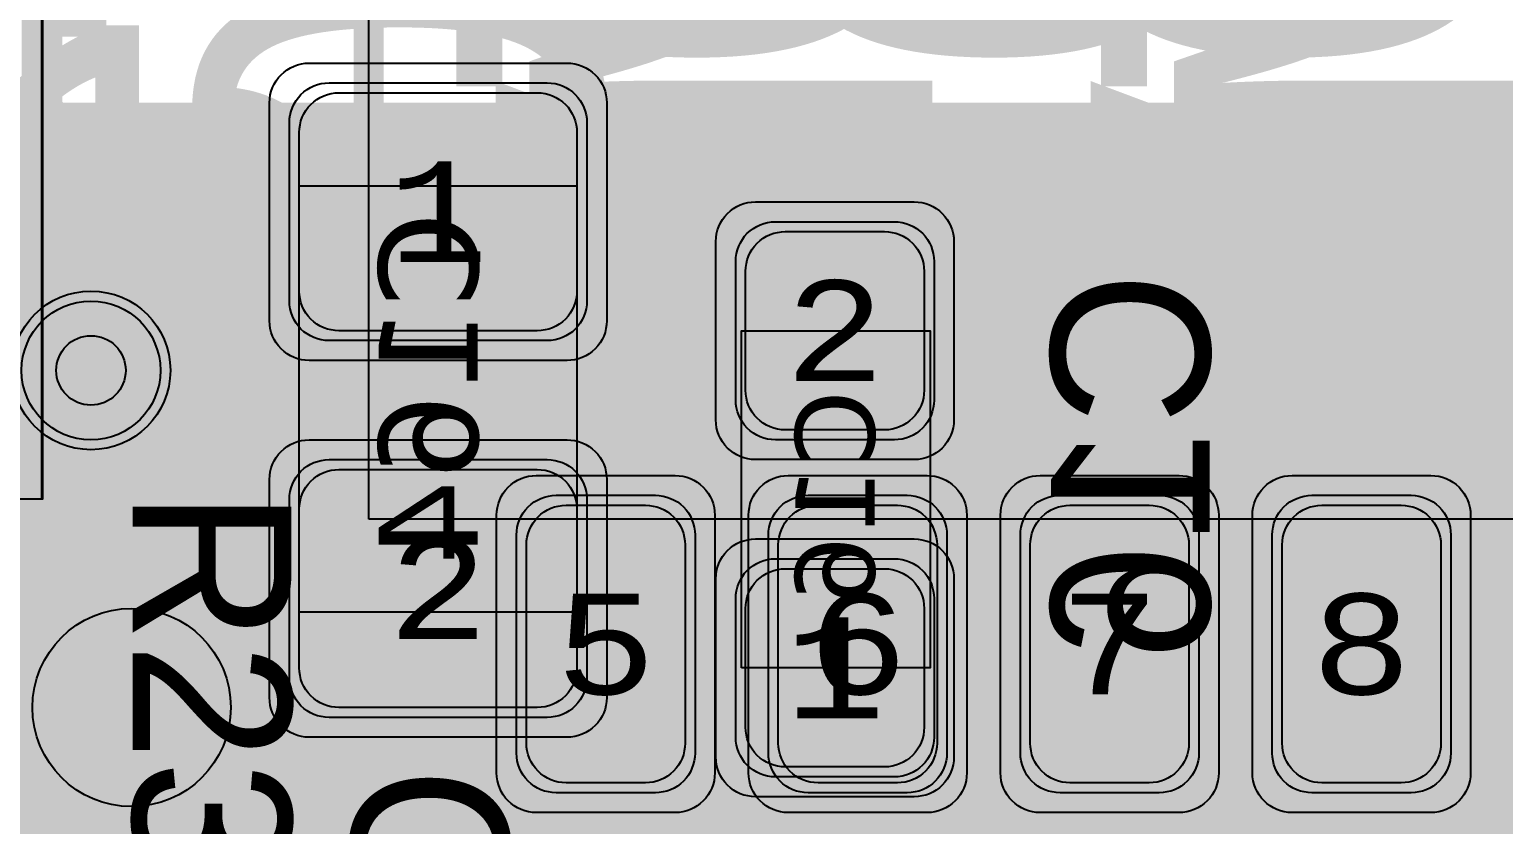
# Model space of a CAD drawing. Extents: x -28 to 199, y -61 to 255.
# Drawn here: x 119.19 to 126.62, y 222.61 to 226.62 of the extents above; entities that cross this region are included whole.
import ezdxf
from ezdxf.enums import TextEntityAlignment as Align

# ---------------------------------------------------------------- set-up
doc = ezdxf.new("R2010")
doc.units = 0
doc.header["$MEASUREMENT"] = 0
for name, color, linetype in [('ASSEMBLY_OUTLINES_BTM', 191, 'CONTINUOUS'), ('ASSEMBLY_OUTLINES_TOP', 102, 'CONTINUOUS'), ('ASSEMBLY_PART_NUMBERS_BTM', 191, 'CONTINUOUS'), ('ASSEMBLY_PART_NUMBERS_TOP', 102, 'CONTINUOUS'), ('ASSEMBLY_REF_DES_BTM', 191, 'CONTINUOUS'), ('DRILL_DRAWING', 21, 'CONTINUOUS'), ('GENERATED_SILKSCREEN_BTM', 255, 'CONTINUOUS'), ('GENERATED_SILKSCREEN_TOP', 140, 'CONTINUOUS'), ('PART_PADS_SMD_BTM', 10, 'CONTINUOUS'), ('PART_PADS_SMD_TOP', 150, 'CONTINUOUS'), ('PIN_NUMBERS_BTM', 8, 'CONTINUOUS'), ('PIN_NUMBERS_TOP', 8, 'CONTINUOUS'), ('PLACEMENT_OUTLINES_BTM', 222, 'CONTINUOUS'), ('PLACEMENT_OUTLINES_TOP', 130, 'CONTINUOUS'), ('PLANE_SHAPES_LAYER_2', 230, 'CONTINUOUS'), ('PLANE_SHAPES_LAYER_3', 81, 'CONTINUOUS'), ('SILKSCREEN_OUTLINES_BTM', 211, 'CONTINUOUS'), ('SILKSCREEN_OUTLINES_TOP', 150, 'CONTINUOUS'), ('SILKSCREEN_REF_DES_BTM', 211, 'CONTINUOUS'), ('SILKSCREEN_REF_DES_TOP', 150, 'CONTINUOUS'), ('SOLDERMASK_PADS_BTM', 12, 'CONTINUOUS'), ('SOLDERMASK_PADS_TOP', 180, 'CONTINUOUS'), ('SOLDERPASTE_PADS_BTM', 12, 'CONTINUOUS'), ('SOLDERPASTE_PADS_TOP', 180, 'CONTINUOUS'), ('TRACES_LAYER_3', 81, 'CONTINUOUS'), ('TRACES_LAYER_BOTTOM', 10, 'CONTINUOUS'), ('TRACES_LAYER_TOP', 150, 'CONTINUOUS'), ('VIA_HOLES_LAYER_2', 30, 'CONTINUOUS'), ('VIA_HOLES_LAYER_3', 30, 'CONTINUOUS'), ('VIA_HOLES_LAYER_BOTTOM', 30, 'CONTINUOUS'), ('VIA_HOLES_LAYER_TOP', 30, 'CONTINUOUS'), ('VIA_PADS_LAYER_2', 230, 'CONTINUOUS'), ('VIA_PADS_LAYER_3', 81, 'CONTINUOUS'), ('VIA_PADS_LAYER_BOTTOM', 10, 'CONTINUOUS'), ('VIA_PADS_LAYER_TOP', 150, 'CONTINUOUS')]:
    doc.layers.add(name, color=color, linetype=linetype)
doc.styles.add('COURIER_NEW', font='COUR.TTF')
doc.styles.add('VERDANA', font='verdana.TTF')
doc.styles.add('VERIBEST_GERBER_0', font='txt')

msp = doc.modelspace()

# ---------------------------------------------------------------- hatches: boundary and pattern name
at = {"layer": 'GENERATED_SILKSCREEN_BTM'}
h = msp.add_hatch(color=256, dxfattribs=at)
edge = h.paths.add_edge_path()
edge.add_arc((119.705, 223.2), 0.5, 0, 360)
at = {"layer": 'PLANE_SHAPES_LAYER_2'}
h = msp.add_hatch(color=256, dxfattribs=at)
h.paths.add_polyline_path([(169.5, 129.25), (149.5, 129.25), (142.25, 122), (142.25, 90.5), (147.5, 90.5), (147.5, 80), (154, 80), (154, 69.25), (131.75, 69.25), (131.75, 73.25), (121.25, 73.25), (121.25, 81), (110.5, 81), (110.5, 125.75), (106.5, 125.75), (106.5, 128.75), (93.5, 128.75), (93.5, 120.25), (91.75, 120.25), (91.75, 121.5), (80, 121.5), (80, 118.25), (73.25, 118.25), (73.25, 124.5), (67.5, 124.5), (67.5, 128), (57.75, 128), (57.75, 120.25), (55.25, 120.25), (55.25, 121.5), (47.5, 121.5), (47.5, 119), (35, 119), (35, 134.75), (32.75, 134.75), (32.75, 159.75), (29.25, 159.75), (29.25, 175.25), (22.5, 175.25), (22.5, 195.25), (17.25, 195.25), (17.25, 198), (22.5, 198), (22.5, 216.5), (40.25, 216.5), (40.25, 235.5), (54.5, 235.5), (54.5, 254), (87.25, 254), (87.25, 236.25), (86.25, 236.25), (86.25, 228.75), (81, 228.75), (81, 218.75), (95.25, 218.75), (95.25, 194.5), (87, 194.5), (87, 172), (131.1, 172), (131.1, 208.75), (115.5, 208.75), (115.5, 213.75), (106.75, 213.75), (106.75, 218.75), (110.25, 222.25), (110.25, 226.25), (142.5, 226.25), (142.5, 221.5), (160.5, 221.5), (160.5, 240.75), (169.5, 240.75)])
h.paths.add_polyline_path([(35.5, 149.5), (41.75, 149.5), (41.75, 152), (39.25, 152), (39.25, 154), (37.75, 154), (37.75, 152), (35.5, 152)], flags=16)
h.paths.add_polyline_path([(37.5, 125.75), (37.5, 128.75), (42.75, 128.75), (42.75, 125.75)], flags=16)
h.paths.add_polyline_path([(52, 127.75), (52, 130.75), (54.25, 130.75), (54.25, 127.75)], flags=16)
h.paths.add_polyline_path([(50.75, 219.5), (50.75, 226.5), (71.75, 226.5), (71.75, 219.5)], flags=16)
h.paths.add_polyline_path([(66.5, 150.75), (66.5, 177.5), (72.25, 177.5), (72.25, 150.75)], flags=16)
h.paths.add_polyline_path([(47.25, 185.25), (73, 185.25), (73, 188.25), (70.25, 188.25), (70.25, 191), (47.25, 191)], flags=16)
h.paths.add_polyline_path([(84.5, 208), (84.5, 212.75), (85, 212.75), (85, 208)], flags=16)
h.paths.add_polyline_path([(61.5, 137.25), (87.75, 137.25), (87.75, 140.5), (84.75, 140.5), (84.75, 143), (61.5, 143)], flags=16)
h.paths.add_polyline_path([(88.75, 127), (88.75, 130), (91, 130), (91, 127)], flags=16)
h.paths.add_polyline_path([(85.5, 130.25), (85.5, 132.5), (91, 132.5), (91, 130.25)], flags=16)
h.paths.add_polyline_path([(108.75, 142.25), (135.75, 142.25), (135.75, 145.75), (132.25, 145.75), (132.25, 149), (108.75, 149)], flags=16)
h.paths.add_polyline_path([(114.25, 126.75), (140.75, 126.75), (140.75, 129.75), (137.25, 129.75), (137.25, 133), (114.25, 133)], flags=16)
h.paths.add_polyline_path([(155.25, 180.25), (166.25, 180.25), (166.25, 186.25), (152.25, 186.25), (152.25, 183), (155.25, 183)], flags=16)
at = {"layer": 'PLANE_SHAPES_LAYER_3'}
h = msp.add_hatch(color=256, dxfattribs=at)
h.paths.add_polyline_path([(169.5, 129.25), (149.5, 129.25), (142.25, 122), (142.25, 90.5), (147.5, 90.5), (147.5, 80), (154, 80), (154, 69.25), (131.75, 69.25), (131.75, 73.25), (121.25, 73.25), (121.25, 81), (110.5, 81), (110.5, 125.75), (106.5, 125.75), (106.5, 128.75), (93.5, 128.75), (93.5, 120.25), (91.75, 120.25), (91.75, 121.5), (80, 121.5), (80, 118.25), (73.25, 118.25), (73.25, 124.5), (67.5, 124.5), (67.5, 127.75), (58.25, 127.75), (58.25, 130.25), (88.75, 130.25), (88.75, 127), (91, 127), (91, 132.5), (55, 132.5), (55, 131.25), (52, 131.25), (52, 127.75), (55, 127.75), (55, 127.25), (57.75, 127.25), (57.75, 120.25), (55.25, 120.25), (55.25, 121.5), (47.5, 121.5), (47.5, 119), (35, 119), (35, 134.75), (32.75, 134.75), (32.75, 159.75), (29.25, 159.75), (29.25, 175.25), (22.5, 175.25), (22.5, 195.25), (17.25, 195.25), (17.25, 198), (22.5, 198), (22.5, 216.5), (40.25, 216.5), (40.25, 235.5), (54.5, 235.5), (54.5, 254), (87.25, 254), (87.25, 236.25), (86.25, 236.25), (86.25, 228.75), (81, 228.75), (81, 218.75), (95.25, 218.75), (95.25, 194.5), (87, 194.5), (87, 172), (131.1, 172), (131.1, 208.75), (115.5, 208.75), (115.5, 213.75), (106.75, 213.75), (106.75, 218.75), (110.25, 222.25), (110.25, 226.25), (142.5, 226.25), (142.5, 221.5), (160.5, 221.5), (160.5, 240.75), (169.5, 240.75)])
h.paths.add_polyline_path([(35.5, 149.5), (41.75, 149.5), (41.75, 152), (39.25, 152), (39.25, 154), (37.75, 154), (37.75, 152), (35.5, 152)], flags=16)
h.paths.add_polyline_path([(37.5, 125.75), (37.5, 128.75), (42.75, 128.75), (42.75, 125.75)], flags=16)
h.paths.add_polyline_path([(50.75, 219.5), (50.75, 226.5), (71.75, 226.5), (71.75, 219.5)], flags=16)
h.paths.add_polyline_path([(66.5, 150.75), (66.5, 177.5), (72.25, 177.5), (72.25, 150.75)], flags=16)
h.paths.add_polyline_path([(47.25, 185.25), (73, 185.25), (73, 188.25), (70.25, 188.25), (70.25, 191), (47.25, 191)], flags=16)
h.paths.add_polyline_path([(84.5, 208), (84.5, 212.75), (85, 212.75), (85, 208)], flags=16)
h.paths.add_polyline_path([(61.5, 137.25), (87.75, 137.25), (87.75, 140.5), (84.75, 140.5), (84.75, 143), (61.5, 143)], flags=16)
h.paths.add_polyline_path([(108.75, 142.25), (135.75, 142.25), (135.75, 145.75), (132.25, 145.75), (132.25, 149), (108.75, 149)], flags=16)
h.paths.add_polyline_path([(114.25, 126.75), (140.75, 126.75), (140.75, 129.75), (137.25, 129.75), (137.25, 133), (114.25, 133)], flags=16)
h.paths.add_polyline_path([(155.25, 180.25), (166.25, 180.25), (166.25, 186.25), (152.25, 186.25), (152.25, 183), (155.25, 183)], flags=16)
at = {"layer": 'SILKSCREEN_OUTLINES_BTM'}
h = msp.add_hatch(color=256, dxfattribs=at)
edge = h.paths.add_edge_path()
edge.add_arc((119.705, 223.2), 0.5, 0, 360)
at = {"layer": 'VIA_HOLES_LAYER_2'}
h = msp.add_hatch(color=256, dxfattribs=at)
edge = h.paths.add_edge_path()
edge.add_arc((119.5, 224.9), 0.175, 0, 360)
at = {"layer": 'VIA_HOLES_LAYER_3'}
h = msp.add_hatch(color=256, dxfattribs=at)
edge = h.paths.add_edge_path()
edge.add_arc((119.5, 224.9), 0.175, 0, 360)
at = {"layer": 'VIA_HOLES_LAYER_BOTTOM'}
h = msp.add_hatch(color=256, dxfattribs=at)
edge = h.paths.add_edge_path()
edge.add_arc((119.5, 224.9), 0.175, 0, 360)
at = {"layer": 'VIA_HOLES_LAYER_TOP'}
h = msp.add_hatch(color=256, dxfattribs=at)
edge = h.paths.add_edge_path()
edge.add_arc((119.5, 224.9), 0.175, 0, 360)

# ---------------------------------------------------------------- linework, layer by layer
at = {"layer": 'ASSEMBLY_OUTLINES_BTM', "const_width": 0.2}
msp.add_lwpolyline([(109.255, 224.25), (109.255, 228.25), (119.255, 228.25), (119.255, 224.25)], close=True, dxfattribs=at)
at = {"layer": 'ASSEMBLY_OUTLINES_BTM'}
for points in [[(120.55, 223.68), (120.55, 225.83), (121.95, 225.83), (121.95, 223.68)], [(122.78, 223.4), (122.78, 225.1), (123.73, 225.1), (123.73, 223.4)]]:
    msp.add_lwpolyline(points, close=True, dxfattribs=at)
at = {"layer": 'ASSEMBLY_OUTLINES_TOP'}
for points, const_width in [([(120.9, 224.15), (120.9, 228.35), (127.1, 228.35), (127.1, 224.15)], 0.1), ([(109.25, 224.25), (109.25, 228.25), (119.25, 228.25), (119.25, 224.25)], 0.2)]:
    msp.add_lwpolyline(points, close=True, dxfattribs=dict(at, const_width=const_width))
at = {"layer": 'GENERATED_SILKSCREEN_BTM', "const_width": 0.15}
for points in [[(119.255005, 225.247279, 7.1803e-06), (119.254995, 225.247272), (119.254995, 228.249995), (119.044946, 228.249995, 1.06017e-05), (119.044952, 228.250005), (119.255, 228.250005, -0.4142135624), (119.255005, 228.25), (119.255005, 225.247279)], [(120.550005, 224.480492, 1.10969e-05), (120.549995, 224.480485), (120.549995, 225.019515, 1.10969e-05), (120.550005, 225.019508), (120.550005, 224.480492)], [(121.950005, 224.480485, 1.10969e-05), (121.949995, 224.480492), (121.949995, 225.019508, 1.10969e-05), (121.950005, 225.019515), (121.950005, 224.480485)], [(119.255005, 224.25, -0.4142135624), (119.255, 224.249995), (119.044952, 224.249995, 1.06017e-05), (119.044946, 224.250005), (119.254995, 224.250005), (119.254995, 224.552728, 7.1803e-06), (119.255005, 224.552721), (119.255005, 224.25)], [(122.780005, 223.966164, 1.1642e-05), (122.779995, 223.966156), (122.779995, 224.533844, 1.1642e-05), (122.780005, 224.533836), (122.780005, 223.966164)], [(123.730005, 223.957902, 1.22306e-05), (123.729995, 223.957911), (123.729995, 224.542089, 1.22306e-05), (123.730005, 224.542098), (123.730005, 223.957902)]]:
    msp.add_lwpolyline(points, format="xyb", dxfattribs=at)
for points in [[(125.1336, 225.1504), (125.024, 225.2848), (125.0216, 225.2888), (125.0184, 225.2896), (125.0152, 225.2912), (125.0112, 225.292), (124.4624, 225.292), (124.4584, 225.2912), (124.4552, 225.2896), (124.4536, 225.288), (124.452, 225.2872), (124.4496, 225.2848), (124.34, 225.1504), (124.3392, 225.148), (124.3384, 225.1456), (124.3376, 225.1448), (124.3368, 225.1416), (124.3368, 224.872), (124.3376, 224.868), (124.3384, 224.8664), (124.3392, 224.864), (124.34, 224.8616), (124.4496, 224.7264), (124.4536, 224.7232), (124.46, 224.7216), (124.464, 224.7224), (124.4688, 224.724), (124.472, 224.7264), (124.4752, 224.7304), (124.4776, 224.7344), (124.4784, 224.7384), (124.4784, 224.7424), (124.476, 224.7456), (124.3696, 224.8776), (124.3696, 225.136), (124.4704, 225.2592), (125.0032, 225.2592), (125.104, 225.136), (125.104, 224.8776), (124.9976, 224.7456), (124.996, 224.7424), (124.9952, 224.7384), (124.996, 224.7344), (124.9984, 224.7304), (125.0016, 224.7264), (125.0056, 224.724), (125.0096, 224.7224), (125.0152, 224.7216), (125.02, 224.7232), (125.024, 224.7264), (125.1336, 224.8616), (125.1352, 224.8648), (125.136, 224.8656), (125.136, 224.868), (125.1368, 224.8688), (125.1368, 224.8696), (125.1368, 224.872), (125.1368, 225.1416), (125.136, 225.1448), (125.1352, 225.148), (125.1336, 225.1504)], [(125.104, 224.4224), (125.1056, 224.4288), (125.1088, 224.432), (125.1144, 224.4344), (125.1208, 224.4352), (125.1264, 224.4344), (125.132, 224.432), (125.136, 224.4288), (125.1368, 224.4224), (125.1368, 224.1104), (125.136, 224.1048), (125.132, 224.1), (125.1264, 224.0976), (125.1208, 224.0968), (125.1144, 224.0976), (125.1088, 224.1), (125.1056, 224.1048), (125.104, 224.1104), (125.104, 224.2512), (124.3528, 224.2512), (124.3472, 224.252), (124.3432, 224.2544), (124.3408, 224.2584), (124.34, 224.264), (124.3392, 224.268), (124.3392, 224.272), (124.3408, 224.2752), (124.344, 224.2784), (124.5632, 224.4344), (124.5688, 224.4368), (124.5744, 224.4368), (124.5792, 224.4344), (124.5832, 224.4304), (124.5864, 224.4256), (124.588, 224.42), (124.588, 224.4168), (124.5864, 224.4144), (124.5848, 224.412), (124.5824, 224.4104), (124.4032, 224.2824), (125.104, 224.2824), (125.104, 224.4224)], [(124.34, 223.3784), (124.4496, 223.244), (124.4536, 223.24), (124.46, 223.2392), (124.464, 223.24), (124.4688, 223.2416), (124.472, 223.244), (124.4752, 223.248), (124.4776, 223.252), (124.4784, 223.256), (124.4784, 223.26), (124.476, 223.2632), (124.3696, 223.3944), (124.3696, 223.6536), (124.4704, 223.7768), (124.7576, 223.7768), (124.6688, 223.668), (124.668, 223.6648), (124.6672, 223.6632), (124.6672, 223.6624), (124.6664, 223.6624), (124.6656, 223.6584), (124.6656, 223.3888), (124.6664, 223.3856), (124.6672, 223.3848), (124.6672, 223.384), (124.668, 223.3816), (124.6688, 223.3784), (124.7776, 223.244), (124.78, 223.2432), (124.7808, 223.2416), (124.7816, 223.2408), (124.7832, 223.2408), (124.7888, 223.2392), (124.7912, 223.2384), (125.0112, 223.2384), (125.0152, 223.2392), (125.0184, 223.2408), (125.0216, 223.2416), (125.024, 223.244), (125.1336, 223.3784), (125.1352, 223.3824), (125.136, 223.3832), (125.136, 223.3848), (125.1368, 223.3864), (125.1368, 223.3872), (125.1368, 223.3888), (125.1368, 223.6584), (125.136, 223.6616), (125.1352, 223.6648), (125.1336, 223.668), (125.024, 223.8024), (125.0224, 223.804), (125.0216, 223.8056), (125.0192, 223.8072), (125.0136, 223.8088), (125.0112, 223.8096), (124.4624, 223.8096), (124.4584, 223.8088), (124.4552, 223.8072), (124.4536, 223.8056), (124.452, 223.804), (124.4496, 223.8024), (124.34, 223.668), (124.3392, 223.6648), (124.3384, 223.6624), (124.3376, 223.6616), (124.3368, 223.6584), (124.3368, 223.3888), (124.3376, 223.3856), (124.3376, 223.3848), (124.3384, 223.384), (124.3392, 223.3816), (124.34, 223.3784)], [(124.7992, 223.7768), (125.0032, 223.7768), (125.104, 223.6536), (125.104, 223.3952), (125.0032, 223.2704), (124.7992, 223.2704), (124.6976, 223.3952), (124.6976, 223.6536), (124.7992, 223.7768)], [(121.6036, 222.65), (121.494, 222.7844), (121.4916, 222.7884), (121.4884, 222.7892), (121.4852, 222.7908), (121.4812, 222.7916), (120.9324, 222.7916), (120.9284, 222.7908), (120.9252, 222.7892), (120.9236, 222.7876), (120.922, 222.7868), (120.9196, 222.7844), (120.81, 222.65), (120.8092, 222.6476), (120.8084, 222.6452), (120.8076, 222.6444), (120.8068, 222.6412), (120.8068, 222.3716)], [(120.8396, 222.3772), (120.8396, 222.6356), (120.9404, 222.7588), (121.4732, 222.7588), (121.574, 222.6356), (121.574, 222.3772)], [(121.6068, 222.3716), (121.6068, 222.6412), (121.606, 222.6444), (121.6052, 222.6476), (121.6036, 222.65)]]:
    msp.add_lwpolyline(points, dxfattribs=at)
at = {"layer": 'GENERATED_SILKSCREEN_BTM'}
msp.add_circle((119.705, 223.2), 0.5, dxfattribs=at)
at = {"layer": 'GENERATED_SILKSCREEN_TOP', "const_width": 0.15}
for points in [[(121.581895, 228.349995), (120.900005, 228.349995), (120.900005, 224.150005), (121.581895, 224.150005, 9.4912e-06), (121.581892, 224.149995), (120.9, 224.149995, -0.4142135624), (120.899995, 224.15), (120.899995, 228.35, -0.4142135624), (120.9, 228.350005), (121.581892, 228.350005, 9.4912e-06), (121.581895, 228.349995)], [(127.100005, 224.15, -0.4142135624), (127.1, 224.149995), (126.418108, 224.149995, 9.4912e-06), (126.418105, 224.150005), (127.099995, 224.150005), (127.099995, 228.349995), (126.418105, 228.349995, 9.4912e-06), (126.418108, 228.350005), (127.1, 228.350005, -0.4142135624), (127.100005, 228.35), (127.100005, 224.15)], [(119.250005, 225.243697, 7.1803e-06), (119.249995, 225.24369), (119.249995, 228.249995), (119.044946, 228.249995, 1.06017e-05), (119.044952, 228.250005), (119.25, 228.250005, -0.4142135624), (119.250005, 228.25), (119.250005, 225.243697)], [(119.250005, 224.25, -0.4142135624), (119.25, 224.249995), (119.039952, 224.249995, 1.06017e-05), (119.039946, 224.250005), (119.249995, 224.250005), (119.249995, 224.55631, 7.1803e-06), (119.250005, 224.556303), (119.250005, 224.25)], [(122.851895, 224.150005, 9.4912e-06), (122.851892, 224.149995), (122.608108, 224.149995, 9.4912e-06), (122.608105, 224.150005), (122.851895, 224.150005)], [(124.121895, 224.150005, 9.4912e-06), (124.121892, 224.149995), (123.878108, 224.149995, 9.4912e-06), (123.878105, 224.150005), (124.121895, 224.150005)], [(125.391895, 224.150005, 9.4912e-06), (125.391892, 224.149995), (125.148108, 224.149995, 9.4912e-06), (125.148105, 224.150005), (125.391895, 224.150005)]]:
    msp.add_lwpolyline(points, format="xyb", dxfattribs=at)
for points in [[(120.2092, 223.6256), (120.2108, 223.6232), (120.2148, 223.6224), (120.2188, 223.62), (120.2228, 223.62), (120.3876, 223.62), (120.3916, 223.62), (120.394, 223.6224), (120.3964, 223.6224), (120.3972, 223.6232), (120.398, 223.624), (120.4004, 223.6256), (120.51, 223.7616), (120.5116, 223.7656), (120.5124, 223.768), (120.5132, 223.772), (120.5132, 224.1752), (120.5116, 224.1824), (120.5076, 224.1864), (120.5036, 224.1912), (120.4972, 224.1928), (119.7292, 224.1928), (119.7228, 224.1912), (119.7188, 224.1872), (119.7164, 224.1824), (119.7156, 224.1768), (119.7164, 224.1704), (119.7188, 224.1648), (119.7228, 224.1608), (119.7292, 224.1592), (120.0972, 224.1592), (120.0972, 223.7832), (119.7244, 223.652), (119.7188, 223.6488), (119.7156, 223.6432), (119.7148, 223.6368), (119.7164, 223.632), (119.7196, 223.6272), (119.7236, 223.6232), (119.7284, 223.6208), (119.7348, 223.6224), (120.1076, 223.7536), (120.2092, 223.6256)], [(120.4804, 224.1592), (120.4804, 223.776), (120.3796, 223.652), (120.2308, 223.652), (120.1292, 223.776), (120.1292, 224.1592), (120.4804, 224.1592)], [(120.51, 223.0048), (120.4004, 222.8704), (120.3964, 222.868), (120.3932, 222.8672), (120.3908, 222.8656), (120.3876, 222.8648), (120.278, 222.8648), (120.2756, 222.8656), (120.27, 222.8672), (120.266, 222.868), (120.2644, 222.8704), (119.8316, 223.4032), (119.746, 223.4032), (119.746, 222.8808), (119.7444, 222.8752), (119.7412, 222.8704), (119.7356, 222.868), (119.7292, 222.8672), (119.7236, 222.868), (119.718, 222.8704), (119.7148, 222.8752), (119.7132, 222.8808), (119.7132, 223.42), (119.7148, 223.4264), (119.7188, 223.4304), (119.7236, 223.4344), (119.7292, 223.436), (119.8388, 223.436), (119.8412, 223.4352), (119.8468, 223.4336), (119.8492, 223.432), (119.8508, 223.4304), (119.8524, 223.4288), (120.286, 222.8968), (120.3796, 222.8968), (120.4804, 223.0216), (120.4804, 223.28), (120.374, 223.4104), (120.3724, 223.416), (120.3732, 223.4208), (120.3756, 223.4264), (120.3804, 223.4296), (120.386, 223.4328), (120.3916, 223.4336), (120.3964, 223.4328), (120.4004, 223.4288), (120.51, 223.2944), (120.5108, 223.2912), (120.5116, 223.2888), (120.5124, 223.288), (120.5132, 223.2848), (120.5132, 223.0152), (120.5124, 223.012), (120.5124, 223.0112), (120.5116, 223.0104), (120.5108, 223.008), (120.51, 223.0048)], [(119.7164, 222.5384), (119.826, 222.6736), (119.83, 222.6776), (119.8324, 222.6784), (119.8348, 222.6784), (119.8404, 222.6776), (119.846, 222.6744), (119.8508, 222.6704), (119.8532, 222.6656), (119.854, 222.66), (119.8524, 222.6544), (119.746, 222.524)], [(120.4804, 222.524), (120.374, 222.6544), (120.3724, 222.66), (120.3732, 222.6656), (120.3756, 222.6704), (120.3804, 222.6744), (120.386, 222.6776), (120.3916, 222.6784), (120.394, 222.6784), (120.3964, 222.6776), (120.4004, 222.6736), (120.51, 222.5384), (120.5108, 222.536), (120.5116, 222.5336)], [(119.714, 222.5328), (119.7148, 222.536), (119.7164, 222.5384)]]:
    msp.add_lwpolyline(points, dxfattribs=at)
at = {"layer": 'PART_PADS_SMD_BTM'}
for points in [[(122, 225.25, -0.4142135624), (121.8, 225.05), (120.7, 225.05, -0.4142135624), (120.5, 225.25), (120.5, 226.15, -0.4142135624), (120.7, 226.35), (121.8, 226.35, -0.4142135624), (122, 226.15)], [(122.95, 224.55, -0.4142135624), (122.75, 224.75), (122.75, 225.45, -0.4142135624), (122.95, 225.65), (123.55, 225.65, -0.4142135624), (123.75, 225.45), (123.75, 224.75, -0.4142135624), (123.55, 224.55)], [(122, 223.35, -0.4142135624), (121.8, 223.15), (120.7, 223.15, -0.4142135624), (120.5, 223.35), (120.5, 224.25, -0.4142135624), (120.7, 224.45), (121.8, 224.45, -0.4142135624), (122, 224.25)], [(122.95, 222.85, -0.4142135624), (122.75, 223.05), (122.75, 223.75, -0.4142135624), (122.95, 223.95), (123.55, 223.95, -0.4142135624), (123.75, 223.75), (123.75, 223.05, -0.4142135624), (123.55, 222.85)]]:
    msp.add_lwpolyline(points, format="xyb", close=True, dxfattribs=at)
at = {"layer": 'PART_PADS_SMD_TOP'}
for points in [[(122.345, 224.27, -0.4142135624), (122.545, 224.07), (122.545, 222.97, -0.4142135624), (122.345, 222.77), (121.845, 222.77, -0.4142135624), (121.645, 222.97), (121.645, 224.07, -0.4142135624), (121.845, 224.27)], [(123.615, 224.27, -0.4142135624), (123.815, 224.07), (123.815, 222.97, -0.4142135624), (123.615, 222.77), (123.115, 222.77, -0.4142135624), (122.915, 222.97), (122.915, 224.07, -0.4142135624), (123.115, 224.27)], [(124.885, 224.27, -0.4142135624), (125.085, 224.07), (125.085, 222.97, -0.4142135624), (124.885, 222.77), (124.385, 222.77, -0.4142135624), (124.185, 222.97), (124.185, 224.07, -0.4142135624), (124.385, 224.27)], [(126.155, 224.27, -0.4142135624), (126.355, 224.07), (126.355, 222.97, -0.4142135624), (126.155, 222.77), (125.655, 222.77, -0.4142135624), (125.455, 222.97), (125.455, 224.07, -0.4142135624), (125.655, 224.27)]]:
    msp.add_lwpolyline(points, format="xyb", close=True, dxfattribs=at)
at = {"layer": 'PLACEMENT_OUTLINES_BTM'}
for points in [[(109.255, 224.25), (109.255, 228.25), (119.255, 228.25), (119.255, 224.25)], [(120.55, 223.68), (120.55, 225.83), (121.95, 225.83), (121.95, 223.68)], [(122.78, 223.4), (122.78, 225.1), (123.73, 225.1), (123.73, 223.4)]]:
    msp.add_lwpolyline(points, close=True, dxfattribs=at)
at = {"layer": 'PLACEMENT_OUTLINES_TOP'}
for points in [[(120.9, 224.15), (120.9, 228.35), (127.1, 228.35), (127.1, 224.15)], [(109.25, 224.25), (109.25, 228.25), (119.25, 228.25), (119.25, 224.25)]]:
    msp.add_lwpolyline(points, close=True, dxfattribs=at)
at = {"layer": 'SILKSCREEN_OUTLINES_BTM'}
for points in [[(109.255, 224.25), (109.255, 228.25), (119.255, 228.25), (119.255, 224.25)], [(120.55, 223.68), (120.55, 225.83), (121.95, 225.83), (121.95, 223.68)], [(122.78, 223.4), (122.78, 225.1), (123.73, 225.1), (123.73, 223.4)]]:
    msp.add_lwpolyline(points, close=True, dxfattribs=at)
msp.add_circle((119.705, 223.2), 0.5, dxfattribs=at)
at = {"layer": 'SILKSCREEN_OUTLINES_TOP'}
for points in [[(120.9, 224.15), (120.9, 228.35), (127.1, 228.35), (127.1, 224.15)], [(109.25, 224.25), (109.25, 228.25), (119.25, 228.25), (119.25, 224.25)]]:
    msp.add_lwpolyline(points, close=True, dxfattribs=at)
at = {"layer": 'SOLDERMASK_PADS_BTM'}
for points in [[(122.1, 225.15, -0.4142135624), (121.9, 224.95), (120.6, 224.95, -0.4142135624), (120.4, 225.15), (120.4, 226.25, -0.4142135624), (120.6, 226.45), (121.9, 226.45, -0.4142135624), (122.1, 226.25)], [(122.85, 224.45, -0.4142135624), (122.65, 224.65), (122.65, 225.55, -0.4142135624), (122.85, 225.75), (123.65, 225.75, -0.4142135624), (123.85, 225.55), (123.85, 224.65, -0.4142135624), (123.65, 224.45)], [(122.1, 223.25, -0.4142135624), (121.9, 223.05), (120.6, 223.05, -0.4142135624), (120.4, 223.25), (120.4, 224.35, -0.4142135624), (120.6, 224.55), (121.9, 224.55, -0.4142135624), (122.1, 224.35)], [(122.85, 222.75, -0.4142135624), (122.65, 222.95), (122.65, 223.85, -0.4142135624), (122.85, 224.05), (123.65, 224.05, -0.4142135624), (123.85, 223.85), (123.85, 222.95, -0.4142135624), (123.65, 222.75)]]:
    msp.add_lwpolyline(points, format="xyb", close=True, dxfattribs=at)
at = {"layer": 'SOLDERMASK_PADS_TOP'}
for points in [[(122.445, 224.37, -0.4142135624), (122.645, 224.17), (122.645, 222.87, -0.4142135624), (122.445, 222.67), (121.745, 222.67, -0.4142135624), (121.545, 222.87), (121.545, 224.17, -0.4142135624), (121.745, 224.37)], [(123.715, 224.37, -0.4142135624), (123.915, 224.17), (123.915, 222.87, -0.4142135624), (123.715, 222.67), (123.015, 222.67, -0.4142135624), (122.815, 222.87), (122.815, 224.17, -0.4142135624), (123.015, 224.37)], [(124.985, 224.37, -0.4142135624), (125.185, 224.17), (125.185, 222.87, -0.4142135624), (124.985, 222.67), (124.285, 222.67, -0.4142135624), (124.085, 222.87), (124.085, 224.17, -0.4142135624), (124.285, 224.37)], [(126.255, 224.37, -0.4142135624), (126.455, 224.17), (126.455, 222.87, -0.4142135624), (126.255, 222.67), (125.555, 222.67, -0.4142135624), (125.355, 222.87), (125.355, 224.17, -0.4142135624), (125.555, 224.37)]]:
    msp.add_lwpolyline(points, format="xyb", close=True, dxfattribs=at)
at = {"layer": 'SOLDERPASTE_PADS_BTM'}
for points in [[(121.95, 225.3, -0.4142135624), (121.75, 225.1), (120.75, 225.1, -0.4142135624), (120.55, 225.3), (120.55, 226.1, -0.4142135624), (120.75, 226.3), (121.75, 226.3, -0.4142135624), (121.95, 226.1)], [(123, 224.6, -0.4142135624), (122.8, 224.8), (122.8, 225.4, -0.4142135624), (123, 225.6), (123.5, 225.6, -0.4142135624), (123.7, 225.4), (123.7, 224.8, -0.4142135624), (123.5, 224.6)], [(121.95, 223.4, -0.4142135624), (121.75, 223.2), (120.75, 223.2, -0.4142135624), (120.55, 223.4), (120.55, 224.2, -0.4142135624), (120.75, 224.4), (121.75, 224.4, -0.4142135624), (121.95, 224.2)], [(123, 222.9, -0.4142135624), (122.8, 223.1), (122.8, 223.7, -0.4142135624), (123, 223.9), (123.5, 223.9, -0.4142135624), (123.7, 223.7), (123.7, 223.1, -0.4142135624), (123.5, 222.9)]]:
    msp.add_lwpolyline(points, format="xyb", close=True, dxfattribs=at)
at = {"layer": 'SOLDERPASTE_PADS_TOP'}
for points in [[(122.295, 224.22, -0.4142135624), (122.495, 224.02), (122.495, 223.02, -0.4142135624), (122.295, 222.82), (121.895, 222.82, -0.4142135624), (121.695, 223.02), (121.695, 224.02, -0.4142135624), (121.895, 224.22)], [(123.565, 224.22, -0.4142135624), (123.765, 224.02), (123.765, 223.02, -0.4142135624), (123.565, 222.82), (123.165, 222.82, -0.4142135624), (122.965, 223.02), (122.965, 224.02, -0.4142135624), (123.165, 224.22)], [(124.835, 224.22, -0.4142135624), (125.035, 224.02), (125.035, 223.02, -0.4142135624), (124.835, 222.82), (124.435, 222.82, -0.4142135624), (124.235, 223.02), (124.235, 224.02, -0.4142135624), (124.435, 224.22)], [(126.105, 224.22, -0.4142135624), (126.305, 224.02), (126.305, 223.02, -0.4142135624), (126.105, 222.82), (125.705, 222.82, -0.4142135624), (125.505, 223.02), (125.505, 224.02, -0.4142135624), (125.705, 224.22)]]:
    msp.add_lwpolyline(points, format="xyb", close=True, dxfattribs=at)
at = {"layer": 'TRACES_LAYER_3', "const_width": 0.5}
msp.add_lwpolyline([(117.6, 217.9), (118.078712, 218.378712), (118.087065, 218.378712), (119.5, 219.791647), (119.5, 224.9)], dxfattribs=at)
at = {"layer": 'TRACES_LAYER_BOTTOM'}
for points, const_width in [([(121.25, 225.7), (120.3, 225.7), (119.5, 224.9)], 0.5), ([(123.25, 225.1), (122.65, 225.7), (121.25, 225.7)], 0.5), ([(123.25, 225.1), (126.651933, 225.1), (128.4, 223.351933), (128.4, 221)], 0.5), ([(118.7, 223.55), (118.7, 224.602), (118.998, 224.9), (119.5, 224.9)], 0.35), ([(122.2, 222.3), (122.2, 222.95), (121.35, 223.8)], 0.5), ([(121.35, 223.8), (121.25, 223.8)], 0.254), ([(122.2, 222.3), (123.25, 223.35), (123.25, 223.4)], 0.5)]:
    msp.add_lwpolyline(points, dxfattribs=dict(at, const_width=const_width))
at = {"layer": 'TRACES_LAYER_TOP'}
for points, const_width in [([(119.5, 224.9), (118.23405, 226.16595), (111.36895, 226.16595), (109.805, 224.602), (109.805, 223.55)], 0.35), ([(128.5, 224.2), (128.5, 225.359071), (128.095896, 225.763175), (125.538879, 225.763175), (124.635, 224.859296), (124.635, 223.52)], 0.5), ([(122.095, 223.52), (122.095, 222.305), (122.2, 222.2)], 0.5), ([(123.5, 220.6), (123.5, 222.358), (123.365, 222.493), (123.365, 223.52)], 0.5), ([(124.635, 223.52), (124.635, 222.365), (124.8, 222.2)], 0.5), ([(126, 220.6), (126, 222.398), (125.905, 222.493), (125.905, 223.52)], 0.5)]:
    msp.add_lwpolyline(points, dxfattribs=dict(at, const_width=const_width))
at = {"layer": 'VIA_HOLES_LAYER_2'}
msp.add_circle((119.5, 224.9), 0.175, dxfattribs=at)
at = {"layer": 'VIA_HOLES_LAYER_3'}
msp.add_circle((119.5, 224.9), 0.175, dxfattribs=at)
at = {"layer": 'VIA_HOLES_LAYER_BOTTOM'}
msp.add_circle((119.5, 224.9), 0.175, dxfattribs=at)
at = {"layer": 'VIA_HOLES_LAYER_TOP'}
msp.add_circle((119.5, 224.9), 0.175, dxfattribs=at)
at = {"layer": 'VIA_PADS_LAYER_2'}
msp.add_circle((119.5, 224.9), 0.4, dxfattribs=at)
at = {"layer": 'VIA_PADS_LAYER_3'}
msp.add_circle((119.5, 224.9), 0.4, dxfattribs=at)
at = {"layer": 'VIA_PADS_LAYER_BOTTOM'}
msp.add_circle((119.5, 224.9), 0.35, dxfattribs=at)
at = {"layer": 'VIA_PADS_LAYER_TOP'}
msp.add_circle((119.5, 224.9), 0.35, dxfattribs=at)

# ---------------------------------------------------------------- texts
at = {"layer": 'ASSEMBLY_PART_NUMBERS_BTM', "style": 'VERIBEST_GERBER_0', "text_generation_flag": 2}
for s, p in [('ERJ-3GEY0R00V', (120.04, 245.25)), ('ERJ-3EKF2700V', (121.54, 245.25)), ('ERJ-3EKF2700V', (123.04, 245.25)), ('ERJ-3EKF2700V', (124.54, 245.25)), ('ERJ-3GEY0R00V', (117.54, 232.5)), ('GRM1885C1H102JA01D', (121.71, 232.25)), ('GRM1885C1H102JA01D', (124.96, 232.25)), ('ERJ-3EKF4701V', (120.21, 232.25)), ('ERJ-3EKF4701V', (123.46, 232.25)), ('CL21B106KOQNNNE', (117.71, 230.25)), ('CL21B106KOQNNNE', (123.79, 224.75)), ('CL10B104KB8SFNC', (120.71, 224.25))]:
    msp.add_text(s, height=2.032, rotation=90, dxfattribs=at).set_placement(p, align=Align.TOP_LEFT)
at = {"layer": 'ASSEMBLY_PART_NUMBERS_TOP', "style": 'VERIBEST_GERBER_0'}
for s, p in [('ERJ-3EKF2700V', (120.71, 232.5)), ('ERJ-3EKF2700V', (123.46, 232.5)), ('CL21B225KOFNNNE', (125.96, 223.25))]:
    msp.add_text(s, height=2.032, rotation=270, dxfattribs=at).set_placement(p, align=Align.TOP_LEFT)
msp.add_text('SI8640BB-B-IS1', height=2.032, dxfattribs=at).set_placement((114.25, 223.71), align=Align.TOP_LEFT)
at = {"layer": 'ASSEMBLY_REF_DES_BTM', "style": 'VERDANA', "text_generation_flag": 2}
for s, height, p in [('C164', 0.5, (120.95, 225.7)), ('C16', 0.4, (123.05, 224.8))]:
    msp.add_text(s, height=height, rotation=90, dxfattribs=at).set_placement(p, align=Align.TOP_LEFT)
at = {"layer": 'DRILL_DRAWING', "style": 'VERIBEST_GERBER_0'}
for p in [(119.5, 224.9), (122.2, 222.2), (124.8, 222.2)]:
    msp.add_text('A', height=2, dxfattribs=at).set_placement(p, align=Align.MIDDLE_CENTER)
at = {"layer": 'PIN_NUMBERS_BTM', "style": 'COURIER_NEW'}
for s, p in [('1', (121.25, 225.7)), ('2', (123.25, 225.1)), ('2', (121.25, 223.8)), ('5', (122.095, 223.52)), ('6', (123.365, 223.52)), ('7', (124.635, 223.52)), ('8', (125.905, 223.52)), ('1', (123.25, 223.4))]:
    msp.add_text(s, height=0.508, dxfattribs=at).set_placement(p, align=Align.MIDDLE_CENTER)
at = {"layer": 'PIN_NUMBERS_TOP', "style": 'COURIER_NEW'}
for s, p in [('1', (121.25, 225.7)), ('2', (123.25, 225.1)), ('2', (121.25, 223.8)), ('5', (122.095, 223.52)), ('6', (123.365, 223.52)), ('7', (124.635, 223.52)), ('8', (125.905, 223.52)), ('1', (123.25, 223.4))]:
    msp.add_text(s, height=0.508, dxfattribs=at).set_placement(p, align=Align.MIDDLE_CENTER)
at = {"layer": 'SILKSCREEN_REF_DES_BTM', "style": 'VERIBEST_GERBER_0', "text_generation_flag": 2}
for s, p in [('C16', (124.34, 225.4)), ('C164', (120.81, 222.9))]:
    msp.add_text(s, height=0.8, rotation=90, dxfattribs=at).set_placement(p, align=Align.TOP_LEFT)
at = {"layer": 'SILKSCREEN_REF_DES_TOP', "style": 'VERIBEST_GERBER_0'}
msp.add_text('R237', height=0.8, rotation=270, dxfattribs=at).set_placement((120.51, 224.3), align=Align.TOP_LEFT)

doc.saveas('drawing.dxf')
